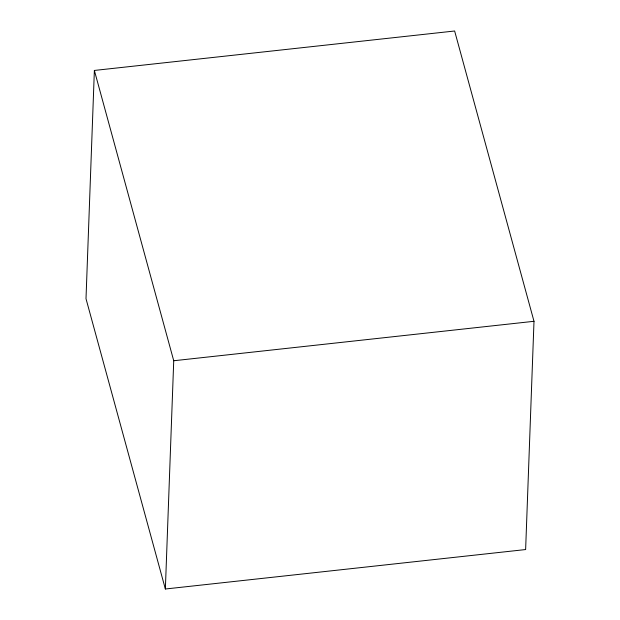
<?xml version="1.0" encoding="UTF-8"?>
<svg xmlns="http://www.w3.org/2000/svg" width="620" height="620" viewBox="0 0 620 620"><rect width="100%" height="100%" fill="white"/><g stroke="black" fill="none" stroke-linecap="round" stroke-linejoin="round"><path stroke-width="0.93" d="M94.372 70.448L86.002 298.701L165.362 589L525.628 549.553L533.998 321.3L454.638 31L94.372 70.448L173.732 360.747L165.362 589M173.732 360.747L533.998 321.3"/></g></svg>
